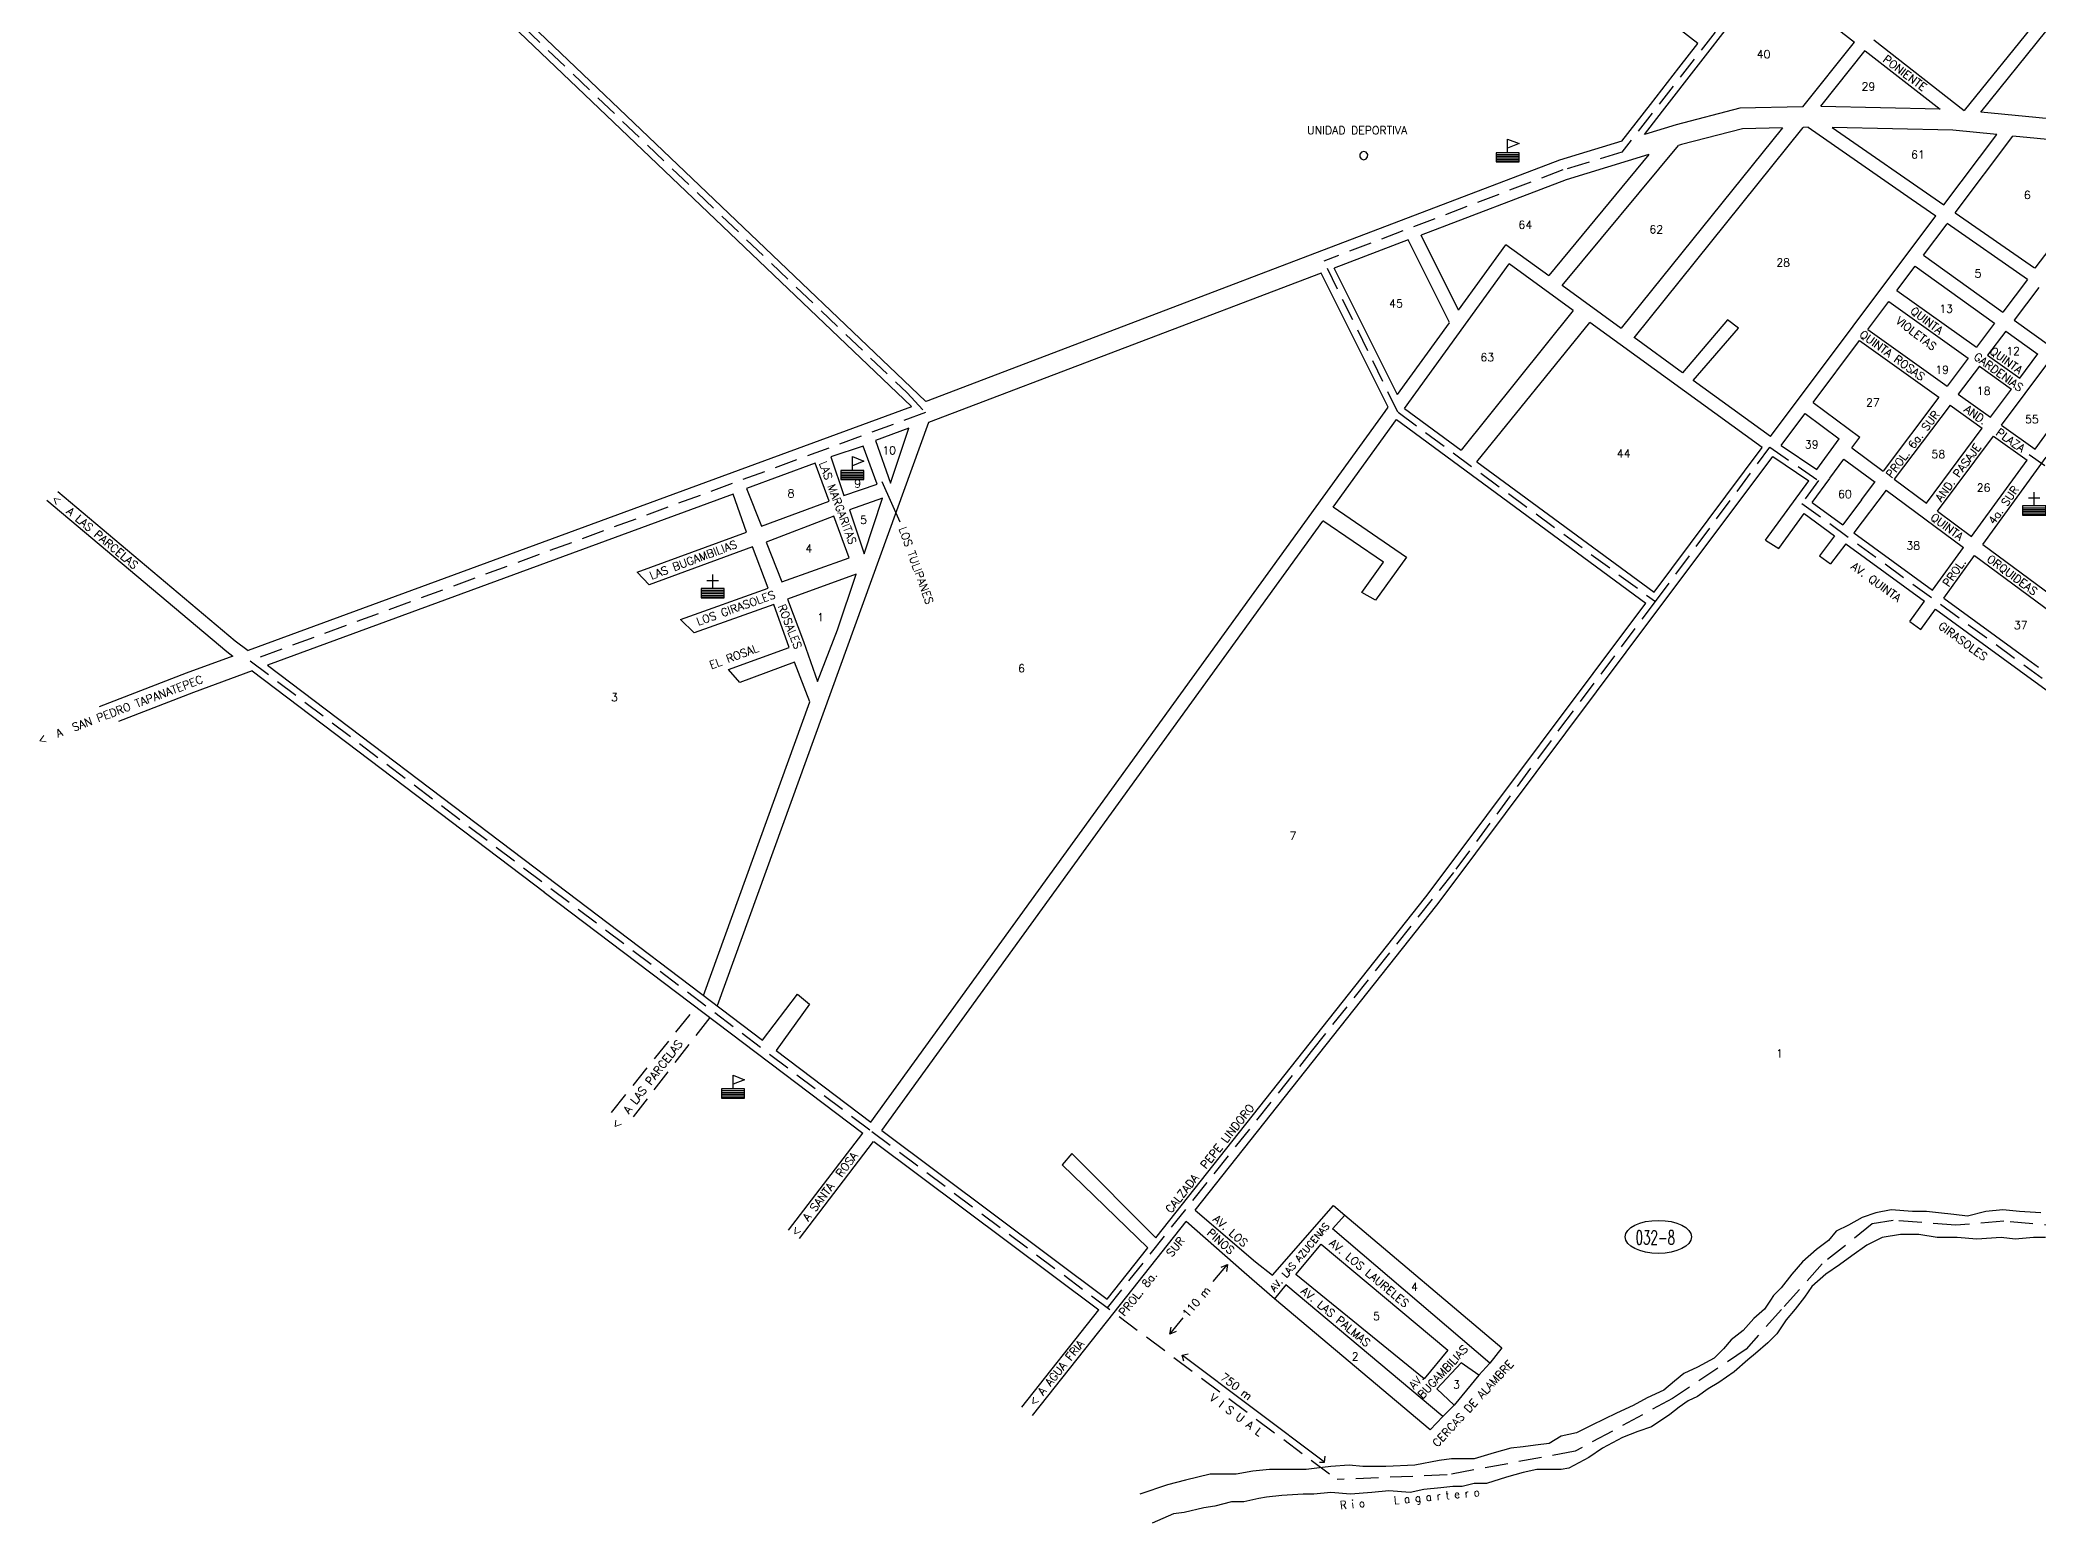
# Model space of a CAD drawing. Extents: x 400988 to 407997, y 1792700 to 1796871.
# Drawn here: x 401053 to 402801, y 1793108 to 1794406 of the extents above; entities that cross this region are included whole.
import ezdxf

# ---------------------------------------------------------------- set-up
doc = ezdxf.new("R2010")
doc.units = 0
doc.header["$LTSCALE"] = 80
doc.header["$MEASUREMENT"] = 0
doc.linetypes.add('HIDDEN', pattern=[0.375, 0.25, -0.125])
doc.layers.get('0').update_dxf_attribs({"linetype": 'CONTINUOUS'})
for name, color, linetype in [('4', 9, 'CONTINUOUS'), ('6', 10, 'CONTINUOUS'), ('9', 5, 'CONTINUOUS'), ('A', 3, 'CONTINUOUS'), ('C', 1, 'CONTINUOUS'), ('D', 6, 'CONTINUOUS'), ('F', 15, 'CONTINUOUS'), ('L', 14, 'CONTINUOUS'), ('T', 6, 'CONTINUOUS')]:
    doc.layers.add(name, color=color, linetype=linetype)
doc.styles.add('ROMANS', font='ROMANS', dxfattribs={"height": 7})

# ---------------------------------------------------------------- blocks, each defined once
blk = doc.blocks.new('ELL')
blk.add_circle((0, 0), 1)
blk = doc.blocks.new('ESC')
for p, q in [((0, -2), (0, 10)), ((0, 10), (10, 6)), ((10, 6), (0, 2)), ((-10, -3.5), (10, -3.5)), ((-10, -5), (10, -5)), ((-10, -6.5), (10, -6.5)), ((-10, -8), (10, -8)), ((-10, -9.5), (10, -9.5))]:
    blk.add_line(p, q)
blk.add_lwpolyline([(-10, -2), (-10, -10), (10, -10), (10, -2)], close=True)
blk = doc.blocks.new('IGL')
for p, q in [((-5, 5), (5, 5)), ((0, -2), (0, 10)), ((-10, -3.5), (10, -3.5)), ((-10, -5), (10, -5)), ((-10, -6.5), (10, -6.5)), ((-10, -8), (10, -8)), ((-10, -9.5), (10, -9.5))]:
    blk.add_line(p, q)
blk.add_lwpolyline([(-10, -2), (-10, -10), (10, -10), (10, -2)], close=True)

msp = doc.modelspace()

# ---------------------------------------------------------------- linework, layer by layer
at = {"layer": '4', "color": 9, "linetype": 'HIDDEN'}
msp.add_line((402241.5, 1794080), (402176.5625, 1794212.375), dxfattribs=at)
for points in [[(402633.489556, 1795049.622882), (402734.038747, 1794878.836938), (402807.230688, 1794786.491984), (402721.309714, 1794673.449023), (402437.405241, 1794307.740647)], [(401107.575405, 1794769.661148), (401812.094449, 1794096.856299), (401828.047544, 1794079.671682)], [(402437.405241, 1794307.740647), (402385.839693, 1794292.013348), (402176.575039, 1794212.324176)], [(401828.047544, 1794079.671682), (401237.418682, 1793862.43802)], [(402241.510323, 1794080.002882), (402466.719199, 1793914.217713)], [(402466.719199, 1793914.217713), (402566.687944, 1794049.382246), (402609.497579, 1794020.224361), (402594.924087, 1794000.178316), (402832.654187, 1793827.053373), (402836.29756, 1793831.609293), (402997.585907, 1794060.63848)], [(401987.336593, 1793296.111249), (402165.97499, 1793520.481932), (402292.529924, 1793679.976685), (402383.096917, 1793802.737316), (402466.719199, 1793914.217713)], [(401237.418682, 1793862.43802), (401781.302033, 1793450.352788)], [(401781.302033, 1793450.352788), (402188.201626, 1793145.739721)], [(402886.625201, 1793361.269563), (402771.34971, 1793371.908027), (402729.586968, 1793368.410895), (402674.590455, 1793372.478535), (402656.350316, 1793369.478377), (402612.636582, 1793334.562555), (402576.874155, 1793294.585146), (402546.228535, 1793259.94542), (402481.771479, 1793216.746976), (402396.460661, 1793170.493155), (402284.461425, 1793149.823367), (402188.201625, 1793145.739722)]]:
    msp.add_lwpolyline(points, dxfattribs=at)
at = {"layer": '6', "color": 10}
for p, q in [((401107.625, 1794761.25), (401816, 1794084.875)), ((401239.25, 1793853.5), (401485.09375, 1793667.25)), ((401494.6875, 1793660), (401773.21875, 1793449)), ((401708.4375, 1793364), (401773.1875, 1793448.875)), ((401718, 1793356.75), (401782.78125, 1793441.75)), ((401782.8125, 1793441.75), (401979.71875, 1793294.375)), ((401912.34375, 1793209.125), (401979.71875, 1793294.375)), ((401921.875, 1793201.875), (401993.0625, 1793291.875))]:
    msp.add_line(p, q, dxfattribs=at)
for points in [[(401816.000143, 1794084.830086), (401235.587008, 1793871.353775)], [(401069.0625, 1794010.5), (401224.34375, 1793879.875), (401235.59375, 1793871.375)], [(401059.375, 1794003), (401216.875, 1793870.5), (401222.21875, 1793866.375)], [(401222.209558, 1793866.43354), (401181.509579, 1793851.464063), (401105.353164, 1793822.184887)], [(401239.250282, 1793853.522239), (401187.846332, 1793834.615834), (401122.208244, 1793809.380545)], [(401485.107674, 1793667.242649), (401494.702689, 1793659.973648)]]:
    msp.add_lwpolyline(points, dxfattribs=at)
at = {"layer": '6', "color": 10, "linetype": 'HIDDEN'}
for points in [[(401553.495655, 1793467.139894), (401627.517039, 1793559.343962)], [(401639.4416, 1793550.309058), (401569.401404, 1793459.33459)]]:
    msp.add_lwpolyline(points, dxfattribs=at)
at = {"layer": '9', "color": 5}
for points in [[(402803.928778, 1793379.070159), (402785.220015, 1793380.407026), (402770.520273, 1793381.743893), (402755.820531, 1793380.407026), (402739.784449, 1793376.396424), (402727.757387, 1793377.733291), (402714.393985, 1793379.070159), (402703.703263, 1793380.407026), (402691.676202, 1793380.407026), (402672.967439, 1793381.743893), (402659.604037, 1793379.070159), (402647.576975, 1793375.059556), (402635.549913, 1793368.37522), (402624.859192, 1793363.02775), (402618.177491, 1793355.006546), (402607.486769, 1793346.985342), (402595.459707, 1793336.290403), (402586.105326, 1793325.595463), (402576.750945, 1793313.563657), (402570.069244, 1793306.87932), (402567.396563, 1793302.868718), (402562.239927, 1793294.784188), (402552.888514, 1793286.762984), (402543.537102, 1793276.068045), (402532.849773, 1793268.046841), (402526.170192, 1793260.025637), (402518.154696, 1793252.004432), (402503.459619, 1793243.983228), (402491.436374, 1793238.635759), (402483.420877, 1793231.951422), (402474.069465, 1793223.930217), (402459.374388, 1793217.24588), (402447.351143, 1793210.561544), (402432.656066, 1793203.877207)], [(402808.048489, 1793357.616955), (402797.36116, 1793357.616955), (402781.330167, 1793356.280088), (402769.306922, 1793357.616955), (402747.932264, 1793356.280088), (402730.565355, 1793357.616955), (402713.198446, 1793357.616955), (402697.167453, 1793360.29069), (402681.13646, 1793360.29069), (402665.105466, 1793357.616955), (402651.746306, 1793350.932618), (402638.387145, 1793341.574547), (402627.699816, 1793333.553342), (402615.676571, 1793325.532138), (402603.653326, 1793314.837199), (402596.973746, 1793305.479128), (402588.958249, 1793294.784188), (402580.942752, 1793285.426117), (402572.927256, 1793273.39431), (402564.911759, 1793265.373106), (402554.22443, 1793256.015034), (402547.54485, 1793250.667565), (402535.521605, 1793239.972626), (402522.162444, 1793230.614554), (402512.811031, 1793225.267085), (402503.459619, 1793218.582748), (402495.444122, 1793214.572146), (402487.428626, 1793209.224676), (402479.413129, 1793202.540339), (402463.382136, 1793191.8454), (402451.358891, 1793187.834798), (402437.99973, 1793182.487329), (402420.45385, 1793173.164438), (402408.430606, 1793165.143233), (402391.063696, 1793155.785162), (402384.384116, 1793154.448294), (402369.689039, 1793154.448294), (402363.009458, 1793154.448294), (402350.986213, 1793151.77456), (402336.291136, 1793147.763958), (402318.924227, 1793142.416488), (402308.236898, 1793142.416488), (402297.54957, 1793139.742753), (402289.534073, 1793139.742753), (402278.846744, 1793138.405886), (402264.151667, 1793137.069018), (402252.128422, 1793134.395284), (402233.425597, 1793135.732151), (402218.73052, 1793134.395284), (402200.027694, 1793133.058416), (402182.660785, 1793134.395284), (402167.965708, 1793133.058416), (402158.614295, 1793133.058416), (402139.91147, 1793131.721549), (402126.552309, 1793130.384682), (402119.872729, 1793129.047814), (402106.513568, 1793126.374079), (402095.826239, 1793126.374079), (402081.131162, 1793122.363477), (402071.779749, 1793121.02661), (402054.41284, 1793117.016008), (402045.061427, 1793115.67914), (402026.358602, 1793107.657936)], [(402432.656066, 1793203.877207), (402411.102438, 1793193.217448), (402397.743277, 1793186.533112), (402384.384116, 1793183.859377), (402373.696787, 1793177.17504), (402361.673542, 1793175.838172), (402350.986213, 1793174.501305), (402340.298885, 1793173.164438), (402325.603808, 1793169.153836), (402308.236898, 1793163.806366), (402288.198157, 1793163.806366), (402277.510828, 1793162.469499), (402256.136171, 1793158.458897), (402230.753765, 1793157.122029), (402210.715023, 1793157.122029), (402198.691778, 1793158.458897), (402182.660785, 1793157.122029), (402170.63754, 1793155.785162), (402161.286128, 1793154.448294), (402154.606547, 1793154.448294), (402129.224141, 1793154.448294), (402114.529064, 1793153.111427), (402099.833987, 1793150.437692), (402091.818491, 1793150.437692), (402077.123414, 1793150.437692), (402055.748756, 1793145.090223), (402039.717763, 1793141.079621), (402015.671273, 1793133.058416)]]:
    msp.add_lwpolyline(points, dxfattribs=at)
at = {"layer": 'D', "color": 6}
for p, q in [((402208.15625, 1794305.75), (402208.125, 1794303.625)), ((402209.5, 1794307.5), (402208.15625, 1794305.75)), ((402211.59375, 1794308.25), (402209.5, 1794307.5)), ((402213.6875, 1794307.5), (402211.59375, 1794308.25)), ((402214.96875, 1794305.625), (402213.6875, 1794307.5)), ((402214.9375, 1794303.5), (402214.96875, 1794305.625)), ((402208.125, 1794303.625), (402209.40625, 1794301.75)), ((402209.40625, 1794301.75), (402211.5, 1794301)), ((402211.5, 1794301), (402213.59375, 1794301.75)), ((402213.59375, 1794301.75), (402214.9375, 1794303.5))]:
    msp.add_line(p, q, dxfattribs=at)
at = {"layer": 'F', "color": 15}
for p, q in [((401116.1875, 1794769.75), (401828.53125, 1794089.5)), ((402737.21875, 1794344), (402800.34375, 1794422.375)), ((402751.5, 1794342.625), (402808.34375, 1794413.25)), ((402595.75, 1794347.25), (402640.84375, 1794403.875)), ((402611.40625, 1794347.75), (402650.3125, 1794396.5)), ((402621.4375, 1794329.25), (402719.125, 1794261.375)), ((402719.125, 1794261.375), (402765.28125, 1794323.125)), ((402729, 1794254.625), (402779.25, 1794321.75)), ((402729, 1794254.625), (402798.40625, 1794206.375)), ((402567.40625, 1794058.625), (402711.9375, 1794251.75)), ((402701.15625, 1794217.375), (402721.875, 1794245)), ((402294.5, 1794169.375), (402335.9375, 1794226.625)), ((402373.3125, 1794199.5), (402335.9375, 1794226.625)), ((402247.09375, 1794083.375), (402338.625, 1794209.875)), ((402394.875, 1794169), (402338.625, 1794209.875)), ((402678.03125, 1794186.5), (402693.96875, 1794207.75)), ((402436.8125, 1794153.375), (402385.15625, 1794190.875)), ((402652.5, 1794152.375), (402670.84375, 1794176.875)), ((402240.96875, 1794095.375), (402286.5625, 1794158.375)), ((402560.21875, 1794049), (402409.1875, 1794158.625)), ((402490.46875, 1794114.5), (402448.15625, 1794145.25)), ((402604.78125, 1794088.625), (402645.3125, 1794142.75)), ((402785.375, 1794109.875), (402801.09375, 1794131)), ((402769.59375, 1794068.625), (402810.84375, 1794124)), ((402567.40625, 1794058.625), (402499.625, 1794107.875)), ((402759.84375, 1794075.625), (402778.1875, 1794100.25)), ((402798.8125, 1794047.75), (402839.3125, 1794103.5)), ((401780.4375, 1793458.5), (402230.40625, 1794080.75)), ((402230.40625, 1794080.75), (402233.03125, 1794084.375)), ((402247.09375, 1794083.375), (402296.71875, 1794046.875)), ((402590.375, 1794069.25), (402597.5625, 1794078.875)), ((402604.78125, 1794088.625), (402645.40625, 1794058.25)), ((402184.6875, 1793997), (402240.0625, 1794073.625)), ((402240.0625, 1794073.625), (402458.375, 1793912.875)), ((402576.59375, 1794050.875), (402590.375, 1794069.25)), ((402703.78125, 1794000.5), (402752.65625, 1794066)), ((402465.5625, 1793922.5), (402560.21875, 1794049)), ((402638.46875, 1794048.75), (402645.40625, 1794058.25)), ((402713.4375, 1793993.375), (402762.40625, 1794059)), ((402310.53125, 1794036.625), (402465.5625, 1793922.5)), ((402475.21875, 1793915.375), (402569.40625, 1794041.25)), ((402619.15625, 1794022.125), (402631.40625, 1794039)), ((402647.0625, 1794003.25), (402658.78125, 1794018.75)), ((401790.03125, 1793451.375), (402175.8125, 1793984.75)), ((402610.28125, 1793954.25), (402620, 1793947.25)), ((402273.1875, 1793665.375), (402458.375, 1793912.875)), ((402282.71875, 1793658.125), (402468.03125, 1793905.75)), ((402468.03125, 1793905.75), (402475.21875, 1793915.375)), ((402689.28125, 1793896.875), (402698.96875, 1793889.75)), ((401252.625, 1793858.5), (401486.6875, 1793681.125)), ((402792.21875, 1793863.75), (402801.90625, 1793856.75)), ((401496.28125, 1793673.875), (401685.625, 1793530.375)), ((402265.78125, 1793655.875), (402273.1875, 1793665.375)), ((402029.65625, 1793357.375), (402265.78125, 1793655.875)), ((402064.03125, 1793381.5), (402275.34375, 1793648.625)), ((401697.5625, 1793521.375), (401780.4375, 1793458.5)), ((401790.03125, 1793451.375), (401987.15625, 1793303.75)), ((401993.0625, 1793291.875), (402056.3125, 1793371.75)), ((402106.875, 1793327), (402056.3125, 1793371.75)), ((401987.15625, 1793303.75), (402022.625, 1793348.5))]:
    msp.add_line(p, q, dxfattribs=at)
for points in [[(402503.698006, 1794402.863993), (402365.917575, 1794509.952216)], [(402457.125, 1794323.125), (402472.875, 1794343.5), (402565.34375, 1794462.875)], [(402565.328862, 1794462.81633), (402640.852018, 1794403.836661)], [(402437.25, 1794317.125), (402462.25, 1794349.375), (402487.09375, 1794381.375), (402503.6875, 1794402.875)], [(402650.310011, 1794396.450459), (402715.857447, 1794345.26131)], [(402657.795135, 1794405.830691), (402736.870553, 1794344.076889)], [(402595.743585, 1794347.286728), (402540.527011, 1794346.12014), (402484.715216, 1794331.579308), (402457.130104, 1794323.165952)], [(402715.857447, 1794345.26131), (402611.418297, 1794347.694228)], [(402880.540891, 1794330.008124), (402751.501797, 1794342.64414)], [(402577.904102, 1794328.905808), (402436.815931, 1794153.431849)], [(402448.15881, 1794145.19845), (402596.034065, 1794329.288849)], [(402577.904102, 1794328.905808), (402543.020069, 1794328.168795), (402489.611908, 1794314.25419), (402486.795197, 1794313.395104)], [(402600.296862, 1794329.378911), (402596.034065, 1794329.288849)], [(402600.28125, 1794329.375), (402690.40625, 1794266.75), (402711.9375, 1794251.75)], [(402765.270246, 1794323.091354), (402726.907073, 1794326.848026), (402621.433296, 1794329.305046)], [(402437.252857, 1794317.103466), (402382.922118, 1794300.532794), (401830.179836, 1794090.045386), (401828.544266, 1794089.443822)], [(402460.870996, 1794305.488319), (402388.757268, 1794283.493902), (402261.663962, 1794235.096047)], [(402460.870996, 1794305.488319), (402373.309841, 1794199.528701)], [(402385.162921, 1794190.924964), (402486.795197, 1794313.395104)], [(402879.753053, 1794311.880747), (402779.234746, 1794321.723895)], [(402798.945, 1794205.966), (402879.753053, 1794311.880747)], [(402294.509465, 1794169.379361), (402261.663962, 1794235.096047)], [(402792.118489, 1794196.111973), (402721.864417, 1794245.043434)], [(402250.393661, 1794230.804253), (402185.586389, 1794206.125274)], [(402286.576645, 1794158.409994), (402250.393661, 1794230.804253)], [(402174.316088, 1794201.83348), (401830.708329, 1794070.985689)], [(402233.028023, 1794084.363704), (402174.316088, 1794201.83348)], [(402240.960793, 1794095.333171), (402185.586389, 1794206.125274)], [(402693.966407, 1794207.755534), (402763.426252, 1794157.952063)], [(402701.156681, 1794217.365904), (402770.63973, 1794167.545796)], [(402678.028612, 1794186.453407), (402747.554992, 1794136.84371)], [(402792.118489, 1794196.111973), (402770.63973, 1794167.545796)], [(402801.97226, 1794189.249468), (402780.39445, 1794160.551555)], [(402394.88354, 1794169.041068), (402296.717544, 1794046.813328)], [(402670.837984, 1794176.842563), (402740.341119, 1794127.249452)], [(402310.541572, 1794036.636906), (402409.183162, 1794158.661471)], [(402499.61896, 1794107.845326), (402539.414812, 1794153.477963), (402529.764837, 1794160.767438), (402490.461895, 1794114.49212)], [(402652.513987, 1794152.351089), (402721.914343, 1794102.74233)], [(402763.426252, 1794157.952063), (402747.554992, 1794136.84371)], [(402773.180972, 1794150.957822), (402757.326291, 1794129.871519)], [(402773.180972, 1794150.957822), (402801.101032, 1794130.938833)], [(402780.39445, 1794160.551555), (402846.360601, 1794113.253101)], [(402645.323494, 1794142.740426), (402714.700621, 1794093.148272)], [(402740.341119, 1794127.249452), (402721.914343, 1794102.74233)], [(402750.112419, 1794120.277261), (402731.679515, 1794095.76199)], [(402750.112419, 1794120.277261), (402778.191166, 1794100.242015)], [(402757.326291, 1794129.871519), (402785.370182, 1794109.861144)], [(402731.679515, 1794095.76199), (402759.829748, 1794075.639641)], [(402597.552324, 1794078.89047), (402627.506632, 1794056.790851)], [(402714.700621, 1794093.148272), (402666.006558, 1794028.386465)], [(402724.465793, 1794086.167932), (402675.66331, 1794021.261929)], [(402724.465793, 1794086.167932), (402752.65086, 1794066.020684)], [(401830.708329, 1794070.985689), (401645.987886, 1793560.404195)], [(402769.594143, 1794068.659857), (402798.826792, 1794047.763776)], [(402576.598517, 1794050.884047), (402607.870493, 1794029.730699)], [(402607.870493, 1794029.730699), (402627.506632, 1794056.790851)], [(402638.462728, 1794048.707687), (402666.006558, 1794028.386465)], [(402762.415255, 1794059.040899), (402791.777744, 1794038.052006)], [(402569.40157, 1794041.264757), (402600.81892, 1794020.013073)], [(402631.414775, 1794038.995049), (402658.794635, 1794018.7948)], [(402743.346753, 1793971.326596), (402791.777744, 1794038.052006)], [(402753.0034, 1793964.202138), (402808.579657, 1794040.771882)], [(401659.936974, 1794008.251065), (401252.627729, 1793858.442472)], [(401634.003099, 1793569.484718), (401727.02863, 1793826.450955), (401713.445244, 1793861.104052), (401665.763861, 1793843.339103), (401655.849616, 1793854.798564), (401708.742404, 1793874.131884), (401695.41716, 1793911.65223), (401625.848284, 1793886.830977), (401613.848705, 1793898.549261), (401690.452546, 1793925.983026), (401676.867798, 1793962.199953), (401586.455346, 1793928.759475), (401576.02005, 1793939.957844), (401671.643908, 1793974.966693), (401659.936974, 1794008.251065)], [(402563.02206, 1793967.926008), (402600.81892, 1794020.013073)], [(402603.844845, 1794001.001505), (402619.153731, 1794022.098361)], [(402668.451387, 1794011.670264), (402640.40434, 1793974.368439)], [(402668.451387, 1794011.670264), (402736.297676, 1793961.614786)], [(402675.66331, 1794021.261929), (402703.769992, 1794000.525446)], [(402184.698257, 1793997.056487), (402248.977384, 1793953.054601), (402221.903684, 1793915.49907), (402209.908417, 1793922.265225), (402228.91209, 1793948.60627), (402175.816253, 1793984.774551)], [(402574.640484, 1793960.755585), (402596.797099, 1793991.289153)], [(402596.797099, 1793991.289153), (402623.491547, 1793971.842632)], [(402603.844845, 1794001.001505), (402630.703997, 1793981.434999)], [(402647.076764, 1794003.210343), (402630.703997, 1793981.434999)], [(402713.426493, 1793993.401096), (402743.346753, 1793971.326596)], [(402640.40434, 1793974.368439), (402709.186046, 1793924.261955)], [(402563.02206, 1793967.926008), (402574.640484, 1793960.755585)], [(402623.491547, 1793971.842632), (402610.281591, 1793954.273743)], [(402633.19189, 1793964.776072), (402619.988182, 1793947.215493)], [(402633.19189, 1793964.776072), (402702.137172, 1793914.550425)], [(402709.186046, 1793924.261955), (402736.297676, 1793961.614786)], [(402753.0034, 1793964.202138), (402826.996638, 1793909.611579)], [(401751.213062, 1793889.546548), (401767.59083, 1793938.300221), (401707.402438, 1793916.354162)], [(402718.885295, 1793917.196191), (402745.954323, 1793954.490328)], [(402745.954323, 1793954.490328), (402819.74231, 1793900.051199)], [(401707.402438, 1793916.354162), (401721.509143, 1793879.355774)], [(402689.276513, 1793896.831754), (402702.137172, 1793914.550425)], [(402698.981868, 1793889.774403), (402711.836421, 1793907.484661)], [(402711.836421, 1793907.484661), (402784.961524, 1793854.214075)], [(402718.885295, 1793917.196191), (402792.216575, 1793863.775408)], [(401721.509143, 1793879.355774), (401733.529153, 1793844.180038), (401751.213062, 1793889.546548)], [(402784.961524, 1793854.214075), (402824.535464, 1793825.385028)], [(401486.683, 1793681.105), (401496.278, 1793673.835)], [(401685.632072, 1793530.366954), (401716.044095, 1793570.49433), (401726.737759, 1793561.902572), (401697.559121, 1793521.330177)], [(402029.648898, 1793357.433884), (401956.213692, 1793431.001241), (401947.621025, 1793421.35013), (402022.625338, 1793348.556233)], [(402064.03125, 1793381.5), (402116.90625, 1793336.25), (402131.59375, 1793324.5), (402131.59375, 1793324.5), (402184.9375, 1793385.75), (402184.9375, 1793385.75), (402195.0625, 1793377.125), (402195.0625, 1793377.125), (402332.375, 1793261), (402332.375, 1793261), (402321.84375, 1793247.625), (402321.84375, 1793247.625), (402312.125, 1793237.125), (402312.125, 1793237.125), (402290.53125, 1793210.875), (402290.53125, 1793210.875), (402280.6875, 1793200.875), (402280.6875, 1793200.875), (402269.625, 1793189.125), (402269.625, 1793189.125), (402133.53125, 1793304), (402133.53125, 1793304), (402106.875, 1793327)], [(402321.84375, 1793247.625), (402184.25, 1793365.25), (402184.25, 1793365.25), (402195.0625, 1793377.125)], [(402152.21875, 1793325.125), (402174.1875, 1793351.875), (402174.1875, 1793351.875), (402285.1875, 1793259.125), (402285.1875, 1793259.125), (402264.375, 1793233.875), (402264.375, 1793233.875), (402152.21875, 1793325.125)], [(402280.6875, 1793200.875), (402143.40625, 1793316.25), (402143.40625, 1793316.25), (402133.53125, 1793304)], [(402312.125, 1793237.125), (402296.6875, 1793248), (402296.6875, 1793248), (402275.53125, 1793225.125), (402275.53125, 1793225.125), (402290.53125, 1793210.875)]]:
    msp.add_lwpolyline(points, dxfattribs=at)
for points in [[(401784.430399, 1794055.341597), (401797.495005, 1794017.821024), (401813.612588, 1794066.053194)], [(401745.347131, 1794040.972438), (401756.844729, 1794007.09944), (401785.76696, 1794017.028894), (401773.74854, 1794050.380161)], [(401671.610539, 1794013.280531), (401684.671286, 1793980.19081), (401743.817124, 1794002.135961), (401731.538065, 1794035.487001)], [(401761.547115, 1793994.592885), (401774.351991, 1793956.029531), (401790.46912, 1794004.782977)], [(401688.853531, 1793966.380609), (401702.437143, 1793931.466874), (401761.323024, 1793952.629883), (401747.998688, 1793989.107675)]]:
    msp.add_lwpolyline(points, close=True, dxfattribs=at)
at = {"layer": 'F', "color": 15, "linetype": 'CONTINUOUS'}
msp.add_lwpolyline([(402275.337, 1793648.638), (402282.724, 1793658.096)], dxfattribs=at)
at = {"layer": 'L', "color": 14}
for p, q in [((402079.90625, 1793319), (402092.375, 1793334.125)), ((402041.9375, 1793273.125), (402053.625, 1793287.25)), ((402052.875, 1793254.5), (402177.28125, 1793161.375))]:
    msp.add_line(p, q, dxfattribs=at)
for points in [[(402086.780176, 1793331.574121), (402092.360011, 1793334.118443), (402091.411249, 1793327.95231)], [(402047.583224, 1793275.474622), (402041.922007, 1793273.116922), (402043.074928, 1793279.248163)], [(402054.043783, 1793249.472663), (402052.78048, 1793254.527241), (402057.833692, 1793255.790885)], [(402172.794262, 1793161.017559), (402177.215823, 1793161.017559), (402177.847474, 1793166.072136)]]:
    msp.add_lwpolyline(points, dxfattribs=at)
at = {"layer": 'T', "linetype": 'CONTINUOUS'}
msp.add_line((402807.349732, 1794033.167407), (402793.586107, 1794042.623979), dxfattribs=at)
at = {"layer": 'T'}
msp.add_lwpolyline([(401789.92741, 1794019.303433), (401805.578009, 1793984.111651)], dxfattribs=at)

# ---------------------------------------------------------------- block references
at = {"layer": '4', "color": 9, "xscale": 28.996584, "yscale": 14.498292, "zscale": 28.996584}
msp.add_blockref('ELL', (402469.291263, 1793358.114589), dxfattribs=at)
at = {"layer": 'A', "color": 3}
for p in [(402337.376954, 1794309.141579), (401764.202221, 1794031.122045)]:
    msp.add_blockref('ESC', p, dxfattribs=at)
at = {"layer": 'A', "color": 3, "xscale": 1.006826, "yscale": 1.006826, "zscale": 1.006826}
for name, p in [('IGL', (402798.035288, 1793999.951557)), ('IGL', (401642.007246, 1793927.734497)), ('ESC', (401659.796307, 1793489.678786))]:
    msp.add_blockref(name, p, dxfattribs=at)

# ---------------------------------------------------------------- texts
at = {"layer": '4', "color": 9, "style": 'ROMANS', "width": 0.63}
msp.add_text('032-8', height=12.08191, dxfattribs=at).set_placement((402449.320489, 1793351.527795))
at = {"layer": '9', "color": 5, "style": 'ROMANS', "width": 0.9}
msp.add_text('R i o     L a g a r t e r o', height=7.047781, rotation=5.439767, dxfattribs=at).set_placement((402191.158686, 1793119.67409))
at = {"layer": 'C', "color": 1, "style": 'ROMANS'}
for s, p in [('40', (402555.35276, 1794389.845429)), ('29', (402647.011326, 1794361.540462)), ('61', (402690.315571, 1794301.983521)), ('6', (402789.00871, 1794266.635435)), ('64', (402346.901768, 1794240.537945)), ('62', (402461.445948, 1794236.539654)), ('28', (402572.458833, 1794207.597385)), ('5', (402745.905914, 1794197.946693)), ('45', (402233.75118, 1794171.756748)), ('13', (402715.013483, 1794167.102231)), ('63', (402313.604042, 1794124.587522)), ('12', (402773.629534, 1794130.07194)), ('19', (402711.516471, 1794113.658175)), ('18', (402747.923661, 1794095.225827)), ('27', (402650.969826, 1794085.030145)), ('55', (402790.028431, 1794070.277289)), ('10', (401790.374236, 1794043.121121)), ('44', (402432.962426, 1794040.460721)), ('39', (402597.391865, 1794048.326948)), ('58', (402708.192255, 1794039.794433)), ('8', (401707.462897, 1794005.421321)), ('9', (401765.827039, 1794014.077319)), ('60', (402626.46621, 1794004.841904)), ('26', (402747.781036, 1794010.484931)), ('5', (401771.002175, 1793982.268128)), ('4', (401723.072991, 1793957.285957)), ('38', (402686.246543, 1793959.803933)), ('1', (401733.215001, 1793896.997014)), ('37', (402780.282649, 1793890.129792)), ('6 ', (401909.041747, 1793852.334696)), ('3', (401552.995268, 1793826.946365)), ('7', (402146.644481, 1793705.673077)), ('1', (402572.165002, 1793515.294997)), ('4', (402252.957842, 1793311.07101)), ('5', (402219.727458, 1793285.242853)), ('2', (402200.986935, 1793250.087269)), ('3', (402289.758803, 1793225.399406))]:
    msp.add_text(s, height=7, dxfattribs=at).set_placement(p)
at = {"layer": 'D', "color": 6, "style": 'ROMANS'}
for s, height, rotation, p in [('PONIENTE', 7, 322.838986, (402665.008714, 1794387.554263)), ('QUINTA', 7, 322.650982, (402689.057246, 1794167.313607)), ('QUINTA ROSAS', 7, 324.145456, (402644.513105, 1794146.639058)), ('VIOLETAS', 7, 322.650982, (402676.302745, 1794158.625312)), ('PROL. 6a. SUR', 7, 52.945034, (402673.310188, 1794021.671689)), ('AND. PASAJE', 7, 53.88354, (402716.772275, 1794001.045862)), ('LAS MARGARITAS', 7, 290.353024, (401734.860322, 1794035.487001)), ('4a. SUR', 7, 54.780982, (402763.030032, 1793981.086911)), ('<  A LAS PARCELAS', 7, 320.026388, (401063.025575, 1794002.947022)), ('QUINTA     ORQUIDEAS', 7, 323.49524, (402706.668731, 1793986.558754)), ('LOS TULIPANES', 7, 289.81707, (401804.599845, 1793978.246356)), ('AV. QUINTA', 7, 323.930982, (402637.132558, 1793943.528432)), ('PROL.', 7, 55.040982, (402723.173832, 1793926.448043)), ('GIRASOLES', 7, 323.930982, (402713.551727, 1793891.367165)), ('<  A  SAN PEDRO TAPANATEPEC', 7, 20.697356, (401053.405968, 1793789.243154)), ('<  A LAS PARCELAS', 7, 52.40774, (401558.424429, 1793452.010366)), ('CALZADA  PEPE LINDORO', 7, 51.63114, (402042.885019, 1793378.31645)), ('<  A SANTA  ROSA', 7, 52.822873, (401715.523807, 1793358.10742)), ('PINOS', 7, 318.727356, (402073.658544, 1793360.778961)), ('AV. LOS', 7, 318.727356, (402079.057853, 1793372.666867)), ('AV. LAS AZUCENAS', 6, 49.924565, (402133.54497, 1793309.707794)), ('PROL. 8a.   SUR', 7, 51.370507, (402002.10679, 1793287.98887)), ('AV. LOS LAURELES', 7, 320.117356, (402180.640713, 1793351.646401)), ('AV. LAS PALMAS', 7, 320.117356, (402155.885137, 1793309.646646)), ('< A AGUA FRIA', 7, 51.297356, (401923.663353, 1793209.486928)), ('BUGAMBILIAS', 7, 47.287356, (402263.10506, 1793215.916855)), ('CERCAS DE ALAMBRE', 7, 47.287356, (402276.015772, 1793173.622714)), ('V I S U A L', 7, 323.340656, (402075.952818, 1793215.904423)), ('AV.', 7, 47.287356, (402255.375529, 1793224.205027))]:
    msp.add_text(s, height=height, rotation=rotation, dxfattribs=at).set_placement(p)
msp.add_text('UNIDAD DEPORTIVA', height=7, dxfattribs=at).set_placement((402161.991565, 1794323.255221))
at = {"layer": 'D', "color": 6, "linetype": 'CONTINUOUS', "style": 'ROMANS'}
for s, rotation, p in [('GARDENIAS', 324.17938, (402744.401555, 1794127.082683)), ('QUINTA', 324.17938, (402758.367485, 1794131.978501)), ('AND.', 324.740428, (402736.032873, 1794081.04787)), ('PLAZA', 324.740428, (402763.846812, 1794060.701957))]:
    msp.add_text(s, height=7, rotation=rotation, dxfattribs=at).set_placement(p)
at = {"layer": 'D', "linetype": 'CONTINUOUS', "style": 'ROMANS'}
msp.add_text('ROSALES', height=7, rotation=291.262633, dxfattribs=at).set_placement((401698.855782, 1793910.31557))
at = {"layer": 'L', "color": 14, "style": 'ROMANS'}
for s, rotation, p in [('110 m', 49.637356, (402057.478994, 1793286.928714)), ('750 m', 322.29073, (402085.450679, 1793234.113961))]:
    msp.add_text(s, height=7, rotation=rotation, dxfattribs=at).set_placement(p)
at = {"layer": 'T', "style": 'ROMANS'}
for s, rotation, p in [('LAS BUGAMBILIAS', 20.484321, (401588.448699, 1793933.415054)), ('LOS GIRASOLES', 19.635727, (401629.34204, 1793893.140908)), ('EL ROSAL', 20.434197, (401640.715792, 1793854.993183))]:
    msp.add_text(s, height=7, rotation=rotation, dxfattribs=at).set_placement(p)

doc.saveas('drawing.dxf')
